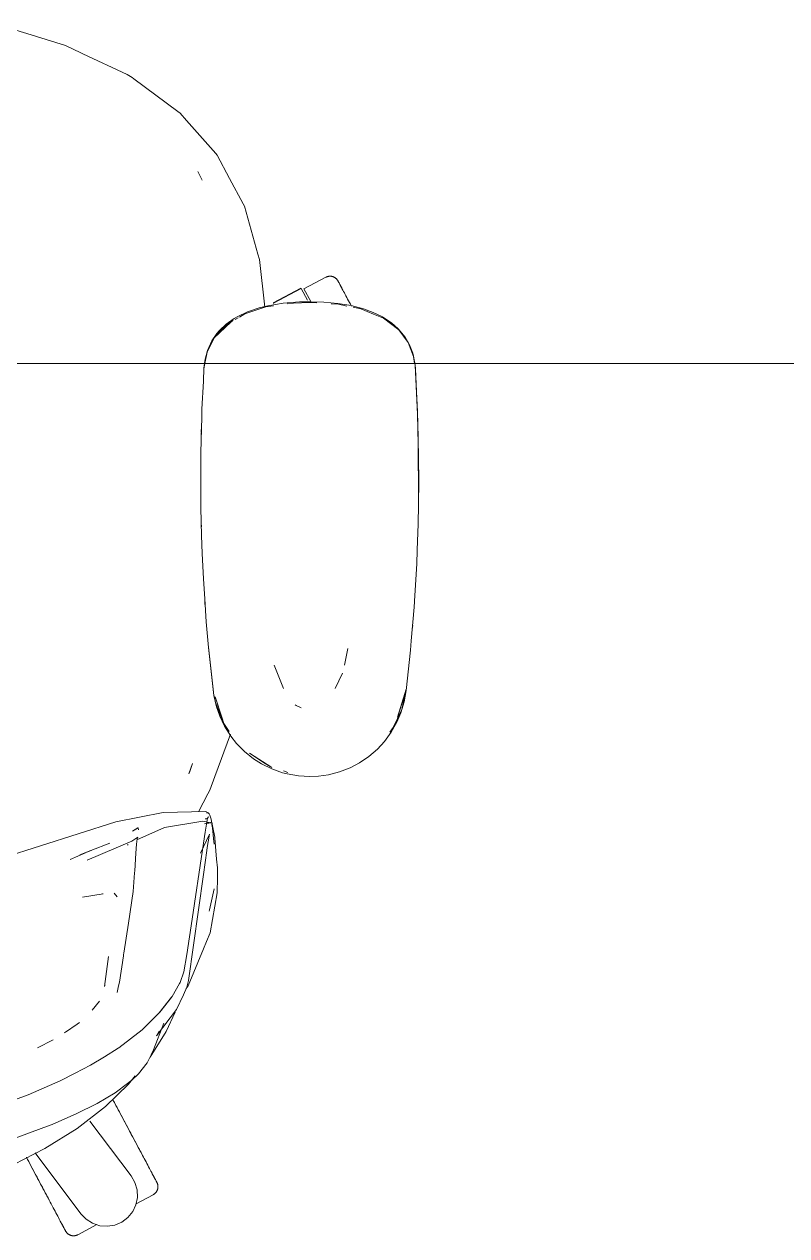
# Model space of a CAD drawing. Header units: millimetres. Extents: x 79795 to 317870, y -36033 to 97293.
# Drawn here: x 229829 to 230168, y 22054 to 22593 of the extents above; entities that cross this region are included whole.
import ezdxf

# ---------------------------------------------------------------- set-up
doc = ezdxf.new("R2010")
doc.units = ezdxf.units.MM
doc.header["$MEASUREMENT"] = 0
doc.layers.add('G-IMPT', color=8, linetype='CONTINUOUS', lineweight=9)
doc.layers.add('I-FURN', color=8, linetype='CONTINUOUS', lineweight=9)

msp = doc.modelspace()

# ---------------------------------------------------------------- linework, layer by layer
at = {"layer": 'G-IMPT'}
for p, q in [((229830.44, 22589.16), (229816.83, 22593.35)), ((229847.71, 22583.84), (229830.44, 22589.16)), ((229847.71, 22583.84), (229854.48, 22580.65)), ((229855.4, 22580.21), (229854.48, 22580.65)), ((229875.04, 22570.95), (229855.4, 22580.21)), ((229875.04, 22570.95), (229875.75, 22570.53)), ((229877.32, 22569.59), (229875.75, 22570.53)), ((229878.09, 22569.12), (229877.32, 22569.59)), ((229878.09, 22569.12), (229897.59, 22554.56)), ((229897.59, 22554.56), (229898.56, 22553.83)), ((229901.43, 22550.57), (229898.56, 22553.83)), ((229901.43, 22550.57), (229914.45, 22535.79)), ((229914.45, 22535.79), (229915.03, 22535.12)), ((229920.62, 22524.68), (229915.03, 22535.12)), ((229906.42, 22527.82), (229908.38, 22523.93)), ((229906.42, 22527.82), (229907.6, 22525.52)), ((229907.6, 22525.52), (229908.38, 22523.93)), ((229926.63, 22513.45), (229920.62, 22524.68)), ((229927.22, 22512.34), (229926.63, 22513.45)), ((229933.23, 22490.99), (229927.22, 22512.34)), ((229933.23, 22490.99), (229933.87, 22488.73)), ((229936.28, 22467.45), (229933.87, 22488.73)), ((229937.63, 22468.12), (229944.39, 22469.24)), ((229951.7, 22469.81), (229944.39, 22469.24)), ((229949.05, 22469.29), (229946.26, 22468.9)), ((229949.05, 22469.29), (229956.21, 22469.53)), ((229951.7, 22469.81), (229956.21, 22469.9)), ((229956.21, 22469.9), (229962.55, 22469.72)), ((229959.32, 22469.34), (229956.21, 22469.53)), ((229968.7, 22469.15), (229962.55, 22469.72)), ((229969.04, 22468.74), (229965.83, 22468.94)), ((229968.7, 22469.15), (229974.63, 22468.15)), ((229972.79, 22467.97), (229969.04, 22468.74)), ((229923.98, 22463.2), (229922.6, 22462.39)), ((229924.47, 22462.79), (229923.03, 22461.93)), ((229928.61, 22465.4), (229923.98, 22463.2)), ((229927.39, 22464.54), (229924.94, 22463.07)), ((229936.79, 22467.57), (229927.39, 22464.54)), ((229933.7, 22467.14), (229928.61, 22465.4)), ((229933.7, 22467.14), (229937.63, 22468.12)), ((229940.08, 22468.03), (229936.79, 22467.57)), ((229980.11, 22466.73), (229974.63, 22468.15)), ((229979, 22466.7), (229975.53, 22467.41)), ((229979, 22466.7), (229984.62, 22464.37)), ((229980.11, 22466.73), (229984.45, 22465.14)), ((229988.52, 22463.16), (229984.45, 22465.14)), ((229989.02, 22462.53), (229984.62, 22464.37)), ((229988.52, 22463.16), (229992.57, 22460.5)), ((229921.18, 22460.77), (229913.79, 22453.87)), ((229919.09, 22459.58), (229913.79, 22453.87)), ((229919.56, 22459.36), (229916.02, 22456.28)), ((229916.1, 22457.08), (229919.15, 22459.95)), ((229922.25, 22461.46), (229919.09, 22459.58)), ((229919.15, 22459.95), (229922.6, 22462.39)), ((229921.18, 22460.77), (229919.71, 22459.49)), ((229995.8, 22457.31), (229989.02, 22462.53)), ((229992.57, 22460.5), (229995.61, 22457.83)), ((229998.68, 22454.09), (229995.61, 22457.83)), ((229912.76, 22452.54), (229910.78, 22448.21)), ((229912.68, 22451.63), (229913.79, 22453.87)), ((229912.76, 22452.54), (229914.97, 22455.76)), ((229913.79, 22453.87), (229916.02, 22456.28)), ((229916.1, 22457.08), (229914.97, 22455.76)), ((229999.97, 22451.69), (229995.8, 22457.31)), ((230000.64, 22450.66), (229998.68, 22454.09)), ((229910.58, 22447.37), (229909.64, 22442.33)), ((229909.71, 22444.26), (229910.78, 22448.21)), ((229912.68, 22451.63), (229910.58, 22447.37)), ((230002.38, 22445.5), (229999.97, 22451.69)), ((230000.64, 22450.66), (230002.03, 22447.02)), ((230002.4, 22445.67), (230002.03, 22447.02)), ((229909.64, 22442.33), (229909.21, 22440.03)), ((229909.21, 22440.25), (229909.47, 22442.33)), ((229909.47, 22442.33), (229909.71, 22444.26)), ((230002.38, 22445.5), (230002.86, 22442.33)), ((230002.4, 22445.67), (230002.85, 22443.28)), ((230003.1, 22441.63), (230002.85, 22443.28)), ((230004.15, 22421.06), (230003.1, 22441.63)), ((230004.19, 22419.85), (230003.1, 22441.63)), ((230003.1, 22441.63), (230003.21, 22440.03)), ((229908.93, 22434.59), (229909.21, 22440.25)), ((230003.27, 22438.51), (230003.21, 22440.03)), ((230004.19, 22419.85), (230003.21, 22440.03)), ((229908.93, 22434.59), (229908.31, 22422.03)), ((229908.19, 22418.48), (229908.31, 22422.03)), ((230004.65, 22399.66), (230004.15, 22421.06)), ((230004.49, 22409.49), (230004.15, 22421.06)), ((230004.15, 22421.06), (230004.19, 22419.85)), ((230004.65, 22399.66), (230004.19, 22419.85)), ((229907.81, 22402.81), (229908.19, 22418.48)), ((229908.1, 22414.44), (229907.99, 22411.75)), ((229907.99, 22409.54), (229907.99, 22411.38)), ((230004.61, 22379.48), (230004.49, 22409.49)), ((230004.65, 22399.66), (230004.49, 22409.49)), ((230004.49, 22409.49), (230004.69, 22390.27)), ((230004.63, 22401.7), (230004.56, 22403.61)), ((229907.81, 22402.81), (229907.76, 22398.3)), ((229907.76, 22398.3), (229907.77, 22383.59)), ((230004.61, 22399.66), (230004.63, 22401.7)), ((230004.61, 22379.48), (230004.65, 22399.66)), ((230004.61, 22379.48), (230004.69, 22390.27)), ((229907.84, 22378.12), (229907.77, 22383.59)), ((229907.84, 22378.12), (229908.13, 22365.81)), ((230004.61, 22379.48), (230004.44, 22371.06)), ((229907.97, 22371.34), (229907.97, 22373.42)), ((229908.05, 22369.68), (229907.97, 22371.34)), ((229908.43, 22357.93), (229908.13, 22365.81)), ((230004.05, 22359.3), (230004.44, 22371.06)), ((230004.19, 22364.19), (230004.3, 22366.12)), ((230004.3, 22366.12), (230004.32, 22367.62)), ((229908.43, 22357.93), (229908.97, 22346.62)), ((230004.05, 22359.3), (230003.8, 22353.27)), ((230002.99, 22339.14), (230003.8, 22353.27)), ((229909.53, 22337.75), (229908.97, 22346.62)), ((230002.66, 22334.05), (230002.99, 22339.14)), ((229909.53, 22337.75), (229910.26, 22327.46)), ((229909.66, 22335.71), (229909.57, 22337.61)), ((229909.66, 22335.71), (229909.8, 22334.29)), ((230002.66, 22334.05), (230001.41, 22318.99)), ((229911.24, 22316.07), (229910.26, 22327.46)), ((230002.01, 22325.86), (230001.84, 22324.19)), ((229913.59, 22294.63), (229911.14, 22317.59)), ((229911.14, 22317.59), (229913.26, 22297.45)), ((230001.41, 22318.99), (230001.07, 22314.86)), ((229913.59, 22294.63), (229911.24, 22316.07)), ((229973.19, 22315.65), (229971.62, 22308.22)), ((230001.07, 22314.86), (229999.16, 22296.93)), ((229940.49, 22308.15), (229944.64, 22297.72)), ((229967.59, 22297.82), (229970.86, 22304.6)), ((229913.59, 22294.63), (229913.26, 22297.45)), ((229999.16, 22297.45), (229995.33, 22284.99)), ((229997.12, 22288.48), (229999.03, 22296.88)), ((229999.16, 22297.45), (229998.25, 22294.13)), ((229999.16, 22296.93), (229998.27, 22291.89)), ((229913.59, 22294.63), (229914.75, 22289.67)), ((229913.81, 22294.55), (229914.39, 22291.5)), ((229917.99, 22282.28), (229914.18, 22294.13)), ((229917.09, 22284.99), (229914.18, 22294.13)), ((229914.39, 22291.5), (229917.59, 22283.32)), ((229950.16, 22290.2), (229949.71, 22290.5)), ((229995.33, 22284.99), (229998.25, 22294.13)), ((229996.8, 22287.03), (229998.27, 22291.89)), ((229916.2, 22285.54), (229914.75, 22289.67)), ((229918.39, 22280.96), (229916.2, 22285.54)), ((229917.99, 22282.28), (229917.09, 22284.99)), ((229952.39, 22289.18), (229950.16, 22290.2)), ((229997.12, 22288.48), (229993.38, 22280.41)), ((229994.99, 22282.79), (229996.8, 22287.03)), ((229917.99, 22282.28), (229920.42, 22278.7)), ((229918.39, 22280.96), (229921.12, 22276.63)), ((229991.79, 22278.31), (229993.38, 22280.41)), ((229994.99, 22282.79), (229992.48, 22278.35)), ((229921, 22277.53), (229914.05, 22258.59)), ((229923.74, 22273.32), (229921.12, 22276.63)), ((229989.48, 22274.26), (229986.32, 22270.83)), ((229989.48, 22274.26), (229992.48, 22278.35)), ((229927.29, 22269.72), (229923.74, 22273.32)), ((229927.29, 22269.72), (229931.26, 22266.53)), ((229939.42, 22262.67), (229929.47, 22268.99)), ((229935.74, 22264.83), (229929.47, 22268.99)), ((229982.48, 22267.51), (229986.32, 22270.83)), ((229902.46, 22259.89), (229904.09, 22264.35)), ((229904.09, 22264.35), (229902.72, 22260.47)), ((229934.81, 22264.26), (229931.26, 22266.53)), ((229939.32, 22262.02), (229934.81, 22264.26)), ((229939.42, 22262.67), (229935.74, 22264.83)), ((229978.31, 22264.67), (229974.15, 22262.48)), ((229978.31, 22264.67), (229982.48, 22267.51)), ((229902.46, 22259.89), (229902.72, 22260.47)), ((229914.05, 22258.59), (229911.86, 22252.61)), ((229939.32, 22262.02), (229944.09, 22260.31)), ((229946.22, 22259.75), (229944.09, 22260.31)), ((229944.53, 22261.11), (229946.56, 22260.49)), ((229951.17, 22258.87), (229946.22, 22259.75)), ((229956.21, 22258.57), (229951.17, 22258.87)), ((229956.21, 22258.57), (229960.06, 22258.74)), ((229964.57, 22259.39), (229960.06, 22258.74)), ((229964.57, 22259.39), (229969.44, 22260.65)), ((229974.15, 22262.48), (229969.44, 22260.65)), ((229910.94, 22250.85), (229911.86, 22252.61)), ((229906.8, 22242.95), (229910.94, 22250.85)), ((229891, 22242.63), (229870.05, 22238.44)), ((229891, 22242.63), (229909.99, 22243.02)), ((229909.99, 22243.02), (229911.02, 22242.41)), ((229910.4, 22242.54), (229911.02, 22242.41)), ((229910.4, 22242.54), (229910.95, 22242.43)), ((229911.02, 22242.41), (229910.95, 22242.43)), ((229911.52, 22242.04), (229911.02, 22242.41)), ((229911.84, 22241.5), (229911.52, 22242.04)), ((229819.8, 22222.45), (229870.05, 22238.44)), ((229891.7, 22236), (229908.75, 22238.72)), ((229912.33, 22238.03), (229908.75, 22238.72)), ((229909.46, 22237.54), (229912.74, 22238.27)), ((229909.46, 22237.54), (229912.33, 22238.03)), ((229910.8, 22240.17), (229909.69, 22233.9)), ((229909.76, 22239.75), (229910.26, 22239.82)), ((229910.8, 22240.15), (229910.26, 22239.82)), ((229910.63, 22239.55), (229911.19, 22240.65)), ((229910.63, 22239.55), (229910.8, 22240.17)), ((229910.8, 22240.15), (229911.19, 22240.65)), ((229911.84, 22241.5), (229912.39, 22239.64)), ((229912.92, 22236.36), (229912.39, 22239.64)), ((229913.18, 22235.94), (229912.74, 22238.27)), ((229879.87, 22231.66), (229877.2, 22229.9)), ((229879.87, 22235.86), (229877.41, 22234.27)), ((229877.41, 22234.27), (229879.89, 22235.8)), ((229879.89, 22235.8), (229877.42, 22234.31)), ((229891.7, 22236), (229879.35, 22230.39)), ((229879.58, 22230.94), (229879.87, 22231.66)), ((229879.87, 22235.86), (229879.89, 22235.8)), ((229880.17, 22234.93), (229879.89, 22235.8)), ((229911.6, 22232.93), (229907.61, 22224.53)), ((229909.69, 22233.9), (229908.58, 22226.05)), ((229910.62, 22227.05), (229911.46, 22232.07)), ((229911.6, 22232.93), (229911.46, 22232.07)), ((229912.92, 22236.36), (229913, 22235.74)), ((229913, 22235.74), (229913.52, 22231.06)), ((229913.99, 22231.69), (229913.18, 22235.94)), ((229913.52, 22231.06), (229913.73, 22228.47)), ((229914.03, 22231.23), (229913.99, 22231.69)), ((229914.03, 22231.23), (229914.84, 22221.9)), ((229859.07, 22225.76), (229853.95, 22223.74)), ((229858.86, 22225.76), (229853.96, 22223.74)), ((229853.96, 22223.74), (229859.07, 22225.76)), ((229877.2, 22229.9), (229857.22, 22221.46)), ((229858.86, 22225.76), (229867.33, 22229.01)), ((229875.48, 22228.44), (229875.21, 22228.01)), ((229878.98, 22224.59), (229879.28, 22228.46)), ((229879.28, 22228.54), (229879.58, 22230.92)), ((229879.28, 22228.54), (229879.28, 22228.46)), ((229879.58, 22230.94), (229879.58, 22230.92)), ((229908.58, 22226.05), (229904.03, 22195.18)), ((229908.97, 22215.09), (229910.41, 22225.75)), ((229910.62, 22227.05), (229910.41, 22225.75)), ((229856.48, 22224.73), (229849.77, 22221.69)), ((229878.42, 22216.73), (229878.98, 22224.59)), ((229914.84, 22221.9), (229915.18, 22217.94)), ((229877.73, 22207.5), (229878.35, 22215.74)), ((229878.35, 22215.74), (229878.42, 22216.73)), ((229908.97, 22215.09), (229902.29, 22167.87)), ((229915.18, 22213.77), (229915.18, 22217.94)), ((229915.15, 22206.81), (229915.18, 22213.77)), ((229864.39, 22206.41), (229855.23, 22205.01)), ((229864.39, 22206.41), (229864.04, 22206.36)), ((229869.34, 22206.76), (229870.62, 22205.12)), ((229875.69, 22193.35), (229877.72, 22207.42)), ((229877.73, 22207.5), (229877.72, 22207.42)), ((229913.74, 22208.67), (229911.7, 22199.36)), ((229915.15, 22206.81), (229911.92, 22189.11)), ((229911.7, 22199.36), (229911.55, 22198.79)), ((229875.69, 22193.35), (229873.57, 22179.99)), ((229904.03, 22195.18), (229901.63, 22179.41)), ((229911.92, 22189.11), (229910.32, 22185.25)), ((229908.93, 22181.89), (229910.32, 22185.25)), ((229866.72, 22178.57), (229864.94, 22165.22)), ((229873.4, 22178.87), (229871.59, 22167.15)), ((229873.4, 22178.87), (229873.49, 22179.48)), ((229873.57, 22179.99), (229873.49, 22179.48)), ((229900.33, 22171.74), (229901.63, 22179.41)), ((229902.13, 22165.44), (229908.93, 22181.89)), ((229900.33, 22171.74), (229898.58, 22166.95)), ((229871.1, 22164.7), (229871.52, 22166.68)), ((229871.59, 22167.15), (229871.52, 22166.68)), ((229895.08, 22160.69), (229898.37, 22166.53)), ((229898.37, 22166.53), (229898.58, 22166.95)), ((229902.29, 22167.87), (229901.65, 22164.88)), ((229864.94, 22165.22), (229865.08, 22165.69)), ((229870.64, 22162.53), (229871.1, 22164.7)), ((229900.08, 22161.51), (229897.04, 22154.99)), ((229900.08, 22161.51), (229901.65, 22164.88)), ((229901.36, 22164.27), (229902.13, 22165.44)), ((229859.44, 22154.72), (229862.78, 22158.62)), ((229889.35, 22153.52), (229894.75, 22160.47)), ((229889.35, 22153.52), (229892.16, 22157.09)), ((229895.08, 22160.69), (229889.66, 22153.72)), ((229894.75, 22160.47), (229892.16, 22157.09)), ((229881.76, 22145.99), (229889.66, 22153.72)), ((229888.1, 22143.29), (229897.04, 22154.99)), ((229896.37, 22153.8), (229892.39, 22145.18)), ((229847.67, 22144.95), (229847.09, 22144.56)), ((229852.8, 22148.44), (229847.67, 22144.95)), ((229852.8, 22148.44), (229853.91, 22149.19)), ((229881.76, 22145.99), (229871.32, 22137.97)), ((229892.39, 22145.18), (229885.27, 22133.73)), ((229891.33, 22148.94), (229886.82, 22137.04)), ((229888.1, 22143.29), (229889.26, 22145.32)), ((229842.2, 22141.42), (229835.23, 22137.88)), ((229864.97, 22133.92), (229871.06, 22137.8)), ((229871.06, 22137.8), (229871.32, 22137.97)), ((229884.58, 22132.37), (229885.75, 22134.81)), ((229885.75, 22134.81), (229886.82, 22137.04)), ((229851.95, 22126.58), (229858.74, 22130.15)), ((229864.97, 22133.92), (229858.74, 22130.15)), ((229883.96, 22131.23), (229880.1, 22126.37)), ((229883.96, 22131.23), (229884.58, 22132.37)), ((229831, 22117.01), (229845.22, 22123.19)), ((229851.95, 22126.58), (229845.22, 22123.19)), ((229877.08, 22123.48), (229870.95, 22118.76)), ((229875.66, 22121.81), (229878.66, 22125.48)), ((229880.1, 22126.37), (229877.08, 22123.48)), ((229861.66, 22113.16), (229869.66, 22117.9)), ((229875.66, 22121.81), (229865.36, 22111.85)), ((229870.95, 22118.76), (229869.66, 22117.9)), ((229816.12, 22111.56), (229831, 22117.01)), ((229861.06, 22112.86), (229853.05, 22108.86)), ((229861.06, 22112.86), (229861.66, 22113.16)), ((229852.61, 22108.64), (229841.65, 22103.87)), ((229852.61, 22108.64), (229853.05, 22108.86)), ((229852.76, 22102.04), (229865.36, 22111.85)), ((229822.89, 22096.79), (229837.97, 22102.39)), ((229841.65, 22103.87), (229837.97, 22102.39)), ((229838.47, 22093.07), (229852.76, 22102.04)), ((229824.69, 22085.98), (229838.47, 22093.07))]:
    msp.add_line(p, q, dxfattribs=at)
at = {"layer": 'I-FURN'}
for p, q in [((229963.36, 22480.77), (229953.67, 22475.62)), ((229963.36, 22480.77), (229963.5, 22480.84)), ((229963.5, 22480.84), (229963.65, 22480.91)), ((229963.65, 22480.91), (229963.8, 22480.97)), ((229963.8, 22480.97), (229963.95, 22481.03)), ((229963.95, 22481.03), (229964.1, 22481.07)), ((229964.1, 22481.07), (229964.26, 22481.12)), ((229964.26, 22481.12), (229964.42, 22481.15)), ((229964.42, 22481.15), (229964.58, 22481.18)), ((229964.58, 22481.18), (229964.73, 22481.21)), ((229964.73, 22481.21), (229964.9, 22481.23)), ((229964.9, 22481.23), (229965.06, 22481.24)), ((229965.06, 22481.24), (229965.22, 22481.24)), ((229965.22, 22481.24), (229965.38, 22481.24)), ((229965.38, 22481.24), (229965.54, 22481.23)), ((229965.54, 22481.23), (229965.7, 22481.22)), ((229965.7, 22481.22), (229965.86, 22481.2)), ((229965.86, 22481.2), (229966.02, 22481.17)), ((229966.02, 22481.17), (229966.18, 22481.13)), ((229966.18, 22481.13), (229966.33, 22481.09)), ((229966.33, 22481.09), (229966.49, 22481.05)), ((229966.49, 22481.05), (229966.64, 22481)), ((229966.64, 22481), (229966.79, 22480.94)), ((229966.79, 22480.94), (229966.94, 22480.87)), ((229966.94, 22480.87), (229967.08, 22480.8)), ((229967.08, 22480.8), (229967.22, 22480.73)), ((229967.22, 22480.73), (229967.36, 22480.64)), ((229967.36, 22480.64), (229967.5, 22480.56)), ((229967.5, 22480.56), (229967.63, 22480.46)), ((229967.63, 22480.46), (229967.76, 22480.37)), ((229967.76, 22480.37), (229967.88, 22480.26)), ((229967.88, 22480.26), (229968, 22480.16)), ((229968, 22480.16), (229968.12, 22480.04)), ((229968.12, 22480.04), (229968.23, 22479.93)), ((229968.23, 22479.93), (229968.34, 22479.81)), ((229968.34, 22479.81), (229968.44, 22479.68)), ((229968.44, 22479.68), (229968.53, 22479.55)), ((229968.53, 22479.55), (229968.62, 22479.42)), ((229968.62, 22479.42), (229968.71, 22479.28)), ((229968.71, 22479.28), (229968.79, 22479.14)), ((229968.79, 22479.14), (229968.81, 22479.1)), ((229968.81, 22479.1), (229968.82, 22479.08)), ((229968.84, 22479.06), (229968.81, 22479.1)), ((229968.81, 22479.1), (229968.81, 22479.1)), ((229968.82, 22479.08), (229968.85, 22479.02)), ((229968.88, 22478.97), (229968.84, 22479.06)), ((229968.85, 22479.02), (229968.91, 22478.92)), ((229968.94, 22478.85), (229968.88, 22478.97)), ((229952.35, 22475.97), (229939.99, 22469.4)), ((229940.08, 22469.23), (229952.44, 22475.8)), ((229952.44, 22475.8), (229955.26, 22470.51)), ((229953.67, 22475.62), (229956.67, 22469.99)), ((229968.91, 22478.92), (229968.98, 22478.78)), ((229969.03, 22478.69), (229968.94, 22478.85)), ((229968.98, 22478.78), (229969.08, 22478.6)), ((229969.14, 22478.49), (229969.03, 22478.69)), ((229969.08, 22478.6), (229969.19, 22478.38)), ((229969.27, 22478.25), (229969.14, 22478.49)), ((229969.19, 22478.38), (229969.33, 22478.12)), ((229969.41, 22477.97), (229969.27, 22478.25)), ((229969.33, 22478.12), (229969.49, 22477.83)), ((229969.58, 22477.65), (229969.41, 22477.97)), ((229969.49, 22477.83), (229969.67, 22477.49)), ((229969.77, 22477.29), (229969.58, 22477.65)), ((229969.67, 22477.49), (229969.87, 22477.12)), ((229969.98, 22476.9), (229969.77, 22477.29)), ((229969.87, 22477.12), (229970.08, 22476.71)), ((229970.21, 22476.47), (229969.98, 22476.9)), ((229970.08, 22476.71), (229970.32, 22476.26)), ((229970.46, 22476.01), (229970.21, 22476.47)), ((229970.32, 22476.26), (229970.58, 22475.78)), ((229970.72, 22475.51), (229970.46, 22476.01)), ((229970.58, 22475.78), (229970.85, 22475.26)), ((229971.01, 22474.97), (229970.72, 22475.51)), ((229970.85, 22475.26), (229971.15, 22474.71)), ((229971.31, 22474.4), (229971.01, 22474.97)), ((229971.15, 22474.71), (229971.46, 22474.13)), ((229971.63, 22473.8), (229971.31, 22474.4)), ((229971.97, 22473.17), (229971.63, 22473.8)), ((229940.13, 22469.14), (229940.08, 22469.23)), ((229972.32, 22472.5), (229971.97, 22473.17)), ((229972.69, 22471.81), (229972.32, 22472.5)), ((229973.07, 22471.09), (229972.69, 22471.81)), ((229973.47, 22470.34), (229973.07, 22471.09)), ((229973.88, 22469.56), (229973.47, 22470.34)), ((229974.31, 22468.76), (229973.88, 22469.56)), ((229974.75, 22467.93), (229974.31, 22468.76)), ((229120.67, 22442.33), (230720.67, 22442.33)), ((230720.67, 22442.33), (229120.67, 22442.33)), ((229869.36, 22113.62), (229868.88, 22114.53)), ((229869.1, 22114.11), (229869.59, 22113.2)), ((229869.85, 22112.7), (229869.36, 22113.62)), ((229869.59, 22113.2), (229870.08, 22112.27)), ((229870.35, 22111.76), (229869.85, 22112.7)), ((229870.08, 22112.27), (229870.58, 22111.32)), ((229870.86, 22110.81), (229870.35, 22111.76)), ((229870.58, 22111.32), (229871.09, 22110.37)), ((229871.37, 22109.84), (229870.86, 22110.81)), ((229871.09, 22110.37), (229871.61, 22109.4)), ((229871.89, 22108.87), (229871.37, 22109.84)), ((229871.61, 22109.4), (229872.13, 22108.42)), ((229872.41, 22107.89), (229871.89, 22108.87)), ((229872.13, 22108.42), (229872.65, 22107.43)), ((229872.94, 22106.9), (229872.41, 22107.89)), ((229872.65, 22107.43), (229873.18, 22106.44)), ((229858.49, 22105.27), (229876.84, 22080.92)), ((229873.47, 22105.9), (229872.94, 22106.9)), ((229873.18, 22106.44), (229873.71, 22105.44)), ((229874, 22104.9), (229873.47, 22105.9)), ((229873.71, 22105.44), (229874.25, 22104.44)), ((229874.53, 22103.89), (229874, 22104.9)), ((229874.25, 22104.44), (229874.78, 22103.43)), ((229875.07, 22102.89), (229874.53, 22103.89)), ((229874.78, 22103.43), (229875.31, 22102.43)), ((229875.6, 22101.88), (229875.07, 22102.89)), ((229875.31, 22102.43), (229875.85, 22101.42)), ((229876.14, 22100.88), (229875.6, 22101.88)), ((229875.85, 22101.42), (229876.38, 22100.42)), ((229876.67, 22099.88), (229876.14, 22100.88)), ((229876.38, 22100.42), (229876.91, 22099.42)), ((229877.2, 22098.89), (229876.67, 22099.88)), ((229876.91, 22099.42), (229877.44, 22098.43)), ((229877.72, 22097.9), (229877.2, 22098.89)), ((229877.44, 22098.43), (229877.96, 22097.45)), ((229878.24, 22096.92), (229877.72, 22097.9)), ((229877.96, 22097.45), (229878.48, 22096.47)), ((229878.76, 22095.95), (229878.24, 22096.92)), ((229878.48, 22096.47), (229878.99, 22095.51)), ((229854.49, 22064.07), (229834.1, 22091.14)), ((229879.27, 22094.99), (229878.76, 22095.95)), ((229878.99, 22095.51), (229879.5, 22094.56)), ((229879.77, 22094.05), (229879.27, 22094.99)), ((229879.5, 22094.56), (229880, 22093.62)), ((229880.26, 22093.12), (229879.77, 22094.05)), ((229880, 22093.62), (229880.49, 22092.7)), ((229880.75, 22092.21), (229880.26, 22093.12)), ((229880.49, 22092.7), (229880.97, 22091.79)), ((229881.22, 22091.31), (229880.75, 22092.21)), ((229880.97, 22091.79), (229881.44, 22090.91)), ((229881.69, 22090.43), (229881.22, 22091.31)), ((229881.44, 22090.91), (229881.9, 22090.04)), ((229830.75, 22088.25), (229830.24, 22089.21)), ((229830.48, 22088.77), (229830.99, 22087.8)), ((229831.27, 22087.27), (229830.75, 22088.25)), ((229830.99, 22087.8), (229831.51, 22086.82)), ((229831.79, 22086.29), (229831.27, 22087.27)), ((229831.51, 22086.82), (229832.04, 22085.84)), ((229832.32, 22085.3), (229831.79, 22086.29)), ((229832.04, 22085.84), (229832.57, 22084.84)), ((229882.15, 22089.58), (229881.69, 22090.43)), ((229881.9, 22090.04), (229882.35, 22089.19)), ((229882.59, 22088.74), (229882.15, 22089.58)), ((229883.02, 22087.93), (229882.59, 22088.74)), ((229883.44, 22087.14), (229883.02, 22087.93)), ((229883.85, 22086.38), (229883.44, 22087.14)), ((229884.24, 22085.65), (229883.85, 22086.38)), ((229884.61, 22084.94), (229884.24, 22085.65)), ((229832.85, 22084.3), (229832.32, 22085.3)), ((229832.57, 22084.84), (229833.1, 22083.84)), ((229833.38, 22083.3), (229832.85, 22084.3)), ((229833.1, 22083.84), (229833.63, 22082.84)), ((229833.92, 22082.3), (229833.38, 22083.3)), ((229833.63, 22082.84), (229834.16, 22081.84)), ((229834.45, 22081.29), (229833.92, 22082.3)), ((229834.16, 22081.84), (229834.7, 22080.83)), ((229834.99, 22080.29), (229834.45, 22081.29)), ((229834.7, 22080.83), (229835.23, 22079.83)), ((229835.52, 22079.28), (229834.99, 22080.29)), ((229876.84, 22080.92), (229878.53, 22078)), ((229884.97, 22084.26), (229884.61, 22084.94)), ((229885.32, 22083.61), (229884.97, 22084.26)), ((229885.64, 22083), (229885.32, 22083.61)), ((229885.96, 22082.41), (229885.64, 22083)), ((229885.79, 22082.72), (229886.09, 22082.15)), ((229886.25, 22081.86), (229885.96, 22082.41)), ((229886.09, 22082.15), (229886.38, 22081.62)), ((229886.52, 22081.34), (229886.25, 22081.86)), ((229886.38, 22081.62), (229886.64, 22081.12)), ((229886.78, 22080.86), (229886.52, 22081.34)), ((229886.64, 22081.12), (229886.89, 22080.65)), ((229887.02, 22080.42), (229886.78, 22080.86)), ((229886.89, 22080.65), (229887.12, 22080.22)), ((229887.23, 22080.01), (229887.02, 22080.42)), ((229887.12, 22080.22), (229887.33, 22079.83)), ((229835.23, 22079.83), (229835.77, 22078.82)), ((229836.05, 22078.29), (229835.52, 22079.28)), ((229835.77, 22078.82), (229836.3, 22077.83)), ((229836.58, 22077.29), (229836.05, 22078.29)), ((229836.3, 22077.83), (229836.82, 22076.84)), ((229837.11, 22076.3), (229836.58, 22077.29)), ((229836.82, 22076.84), (229837.35, 22075.85)), ((229837.63, 22075.33), (229837.11, 22076.3)), ((229837.35, 22075.85), (229837.86, 22074.88)), ((229838.14, 22074.36), (229837.63, 22075.33)), ((229837.86, 22074.88), (229838.38, 22073.91)), ((229878.53, 22078), (229879.48, 22074.76)), ((229879.48, 22074.76), (229879.62, 22071.39)), ((229887.43, 22079.63), (229887.23, 22080.01)), ((229887.33, 22079.83), (229887.52, 22079.47)), ((229887.61, 22079.3), (229887.43, 22079.63)), ((229887.52, 22079.47), (229887.69, 22079.16)), ((229887.77, 22079), (229887.61, 22079.3)), ((229887.69, 22079.16), (229887.84, 22078.88)), ((229887.91, 22078.74), (229887.77, 22079)), ((229887.84, 22078.88), (229887.96, 22078.64)), ((229888.02, 22078.52), (229887.91, 22078.74)), ((229887.96, 22078.64), (229888.07, 22078.44)), ((229888.12, 22078.34), (229888.02, 22078.52)), ((229888.07, 22078.44), (229888.16, 22078.27)), ((229888.19, 22078.2), (229888.12, 22078.34)), ((229888.16, 22078.27), (229888.22, 22078.15)), ((229888.25, 22078.1), (229888.19, 22078.2)), ((229888.22, 22078.15), (229888.26, 22078.07)), ((229888.28, 22078.04), (229888.25, 22078.1)), ((229888.26, 22078.07), (229888.29, 22078.03)), ((229888.29, 22078.02), (229888.28, 22078.04)), ((229888.29, 22078.03), (229888.29, 22078.02)), ((229888.29, 22078.02), (229888.36, 22077.88)), ((229888.36, 22077.88), (229888.43, 22077.73)), ((229888.43, 22077.73), (229888.49, 22077.58)), ((229888.52, 22074.74), (229888.46, 22074.59)), ((229888.49, 22077.58), (229888.55, 22077.43)), ((229888.57, 22074.9), (229888.52, 22074.74)), ((229888.55, 22077.43), (229888.59, 22077.28)), ((229888.61, 22075.05), (229888.57, 22074.9)), ((229888.59, 22077.28), (229888.64, 22077.12)), ((229888.65, 22075.21), (229888.61, 22075.05)), ((229888.64, 22077.12), (229888.67, 22076.96)), ((229888.69, 22075.36), (229888.65, 22075.21)), ((229888.67, 22076.96), (229888.7, 22076.81)), ((229888.72, 22075.52), (229888.69, 22075.36)), ((229888.7, 22076.81), (229888.73, 22076.65)), ((229888.74, 22075.68), (229888.72, 22075.52)), ((229888.73, 22076.65), (229888.75, 22076.49)), ((229888.75, 22075.84), (229888.74, 22075.68)), ((229888.75, 22076.49), (229888.76, 22076.33)), ((229888.76, 22076), (229888.75, 22075.84)), ((229888.76, 22076.33), (229888.76, 22076.17)), ((229888.76, 22076.17), (229888.76, 22076)), ((229838.65, 22073.4), (229838.14, 22074.36)), ((229838.38, 22073.91), (229838.88, 22072.96)), ((229839.15, 22072.45), (229838.65, 22073.4)), ((229838.88, 22072.96), (229839.38, 22072.03)), ((229839.65, 22071.53), (229839.15, 22072.45)), ((229839.38, 22072.03), (229839.87, 22071.1)), ((229840.13, 22070.61), (229839.65, 22071.53)), ((229839.87, 22071.1), (229840.35, 22070.2)), ((229840.35, 22070.2), (229840.82, 22069.31)), ((229840.82, 22069.31), (229841.29, 22068.44)), ((229879.62, 22071.39), (229878.95, 22068.08)), ((229879.04, 22068.54), (229886.62, 22072.57)), ((229886.66, 22072.59), (229886.62, 22072.57)), ((229886.8, 22072.67), (229886.66, 22072.59)), ((229886.94, 22072.76), (229886.8, 22072.67)), ((229887.07, 22072.85), (229886.94, 22072.76)), ((229887.2, 22072.94), (229887.07, 22072.85)), ((229887.33, 22073.05), (229887.2, 22072.94)), ((229887.45, 22073.15), (229887.33, 22073.05)), ((229887.56, 22073.26), (229887.45, 22073.15)), ((229887.68, 22073.38), (229887.56, 22073.26)), ((229887.78, 22073.5), (229887.68, 22073.38)), ((229887.89, 22073.62), (229887.78, 22073.5)), ((229887.98, 22073.75), (229887.89, 22073.62)), ((229888.08, 22073.88), (229887.98, 22073.75)), ((229888.16, 22074.02), (229888.08, 22073.88)), ((229888.25, 22074.16), (229888.16, 22074.02)), ((229888.32, 22074.3), (229888.25, 22074.16)), ((229888.39, 22074.45), (229888.32, 22074.3)), ((229888.46, 22074.59), (229888.39, 22074.45)), ((229841.29, 22068.44), (229841.74, 22067.59)), ((229841.74, 22067.59), (229842.17, 22066.77)), ((229842.17, 22066.77), (229842.6, 22065.97)), ((229842.6, 22065.97), (229843.01, 22065.19)), ((229843.01, 22065.19), (229843.41, 22064.44)), ((229843.41, 22064.44), (229843.8, 22063.72)), ((229856.83, 22061.64), (229854.49, 22064.07)), ((229877.51, 22065.03), (229875.38, 22062.42)), ((229878.95, 22068.08), (229877.51, 22065.03)), ((229843.8, 22063.72), (229844.16, 22063.03)), ((229844.16, 22063.03), (229844.52, 22062.36)), ((229844.52, 22062.36), (229844.85, 22061.73)), ((229844.85, 22061.73), (229845.17, 22061.13)), ((229845.34, 22060.82), (229845.03, 22061.4)), ((229845.17, 22061.13), (229845.48, 22060.56)), ((229845.63, 22060.27), (229845.34, 22060.82)), ((229845.48, 22060.56), (229845.76, 22060.02)), ((229845.91, 22059.75), (229845.63, 22060.27)), ((229845.76, 22060.02), (229846.03, 22059.52)), ((229846.16, 22059.27), (229845.91, 22059.75)), ((229846.03, 22059.52), (229846.28, 22059.06)), ((229846.4, 22058.82), (229846.16, 22059.27)), ((229846.28, 22059.06), (229846.5, 22058.63)), ((229846.62, 22058.41), (229846.4, 22058.82)), ((229846.5, 22058.63), (229846.71, 22058.23)), ((229853.12, 22054.76), (229861.53, 22059.23)), ((229859.69, 22059.85), (229856.83, 22061.64)), ((229862.89, 22058.78), (229859.69, 22059.85)), ((229866.25, 22058.51), (229862.89, 22058.78)), ((229869.58, 22059.06), (229866.25, 22058.51)), ((229872.68, 22060.39), (229869.58, 22059.06)), ((229875.38, 22062.42), (229872.68, 22060.39)), ((229846.82, 22058.04), (229846.62, 22058.41)), ((229846.71, 22058.23), (229846.9, 22057.88)), ((229847, 22057.7), (229846.82, 22058.04)), ((229846.9, 22057.88), (229847.07, 22057.56)), ((229847.15, 22057.41), (229847, 22057.7)), ((229847.07, 22057.56), (229847.22, 22057.28)), ((229847.29, 22057.15), (229847.15, 22057.41)), ((229847.22, 22057.28), (229847.35, 22057.04)), ((229847.41, 22056.93), (229847.29, 22057.15)), ((229847.35, 22057.04), (229847.45, 22056.84)), ((229847.5, 22056.75), (229847.41, 22056.93)), ((229847.45, 22056.84), (229847.54, 22056.68)), ((229847.58, 22056.61), (229847.5, 22056.75)), ((229847.54, 22056.68), (229847.61, 22056.56)), ((229847.63, 22056.51), (229847.58, 22056.61)), ((229847.61, 22056.56), (229847.65, 22056.47)), ((229847.66, 22056.45), (229847.63, 22056.51)), ((229847.65, 22056.47), (229847.67, 22056.43)), ((229847.67, 22056.43), (229847.66, 22056.45)), ((229847.69, 22056.39), (229847.67, 22056.43)), ((229847.67, 22056.43), (229847.67, 22056.43)), ((229847.77, 22056.25), (229847.69, 22056.39)), ((229847.86, 22056.11), (229847.77, 22056.25)), ((229847.95, 22055.98), (229847.86, 22056.11)), ((229848.05, 22055.85), (229847.95, 22055.98)), ((229848.15, 22055.72), (229848.05, 22055.85)), ((229848.26, 22055.6), (229848.15, 22055.72)), ((229848.37, 22055.49), (229848.26, 22055.6)), ((229848.48, 22055.37), (229848.37, 22055.49)), ((229848.6, 22055.27), (229848.48, 22055.37)), ((229848.73, 22055.16), (229848.6, 22055.27)), ((229848.85, 22055.07), (229848.73, 22055.16)), ((229848.99, 22054.97), (229848.85, 22055.07)), ((229849.12, 22054.89), (229848.99, 22054.97)), ((229849.26, 22054.8), (229849.12, 22054.89)), ((229849.4, 22054.73), (229849.26, 22054.8)), ((229849.55, 22054.66), (229849.4, 22054.73)), ((229849.7, 22054.59), (229849.55, 22054.66)), ((229849.85, 22054.53), (229849.7, 22054.59)), ((229850, 22054.48), (229849.85, 22054.53)), ((229850.15, 22054.44), (229850, 22054.48)), ((229850.31, 22054.4), (229850.15, 22054.44)), ((229850.47, 22054.36), (229850.31, 22054.4)), ((229850.63, 22054.33), (229850.47, 22054.36)), ((229850.79, 22054.31), (229850.63, 22054.33)), ((229850.95, 22054.3), (229850.79, 22054.31)), ((229851.11, 22054.29), (229850.95, 22054.3)), ((229851.27, 22054.29), (229851.11, 22054.29)), ((229851.43, 22054.29), (229851.27, 22054.29)), ((229851.59, 22054.3), (229851.43, 22054.29)), ((229851.75, 22054.32), (229851.59, 22054.3)), ((229851.91, 22054.35), (229851.75, 22054.32)), ((229852.07, 22054.38), (229851.91, 22054.35)), ((229852.22, 22054.41), (229852.07, 22054.38)), ((229852.38, 22054.45), (229852.22, 22054.41)), ((229852.53, 22054.5), (229852.38, 22054.45)), ((229852.69, 22054.56), (229852.53, 22054.5)), ((229852.83, 22054.62), (229852.69, 22054.56)), ((229852.98, 22054.69), (229852.83, 22054.62)), ((229853.12, 22054.76), (229852.98, 22054.69))]:
    msp.add_line(p, q, dxfattribs=at)

doc.saveas('drawing.dxf')
